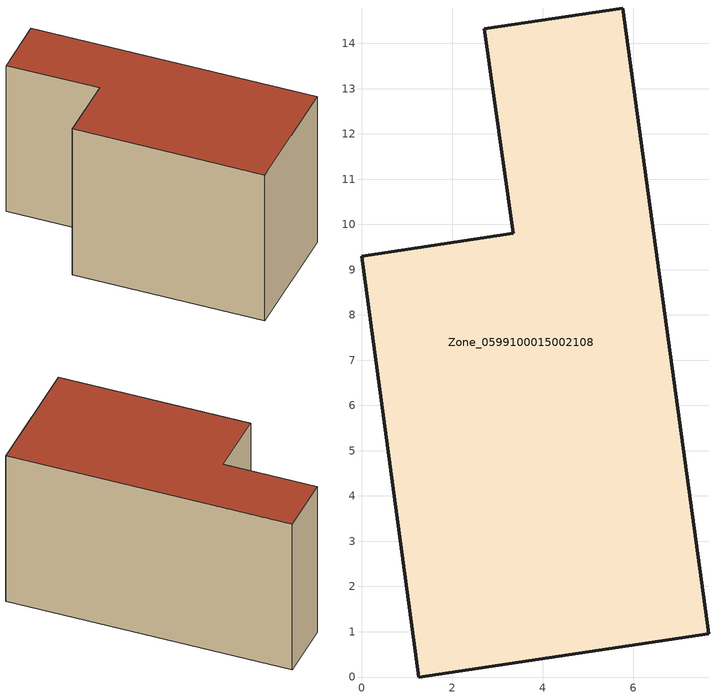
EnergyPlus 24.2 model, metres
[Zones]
Zone_0599100015002108
 floor ground (C_G): 7.67,0.95 1.26,0 0,9.3 3.35,9.8 2.71,14.32 5.77,14.78 z0.72
 wall outside (C_F): 1.26,0 7.67,0.95 5.77,14.78 2.71,14.32 3.35,9.8 0,9.3 1.26,0 z0.72:8.85
 roof outside (C_R): 0,9.3 1.26,0 7.67,0.95 5.77,14.78 2.71,14.32 3.35,9.8 z8.85
[BUILDING]
Pand.0599100015002108: North Axis=0; Terrain=City; Loads Convergence Tolerance Value=0.04; Temperature Convergence Tolerance Value=0.4; Solar Distribution=FullExterior; Maximum Number of Warmup Days=25; Minimum Number of Warmup Days=1
[Site:Location]
Rotterdam.The.Hague.AP_ZH_NLD Design_Conditions: Latitude=51.96; Longitude=4.45; Time Zone=1; Elevation=-4.5
[SITE:GROUNDTEMPERATURE:BUILDINGSURFACE]
18, 18, 18, 18, 18, 18, 18, 18, 18, 18, 18, 18
[MATERIAL] Thermal Absorptance=0.9; Solar Absorptance=0.7; Visible Absorptance=0.7
Name | Roughness | Thickness | Conductivity | Density | Specific Heat
G.TI.1975-1991 | MediumSmooth | 0.15 | 0.288461 | 540 | 1210
F.TI.1975-1991 | Rough | 0.3 | 0.230769 | 1920 | 840
R.TI.1975-1991 | MediumRough | 0.2 | 0.153846 | 1500 | 1000
[CONSTRUCTION]
C_G: G.TI.1975-1991
C_F: F.TI.1975-1991
C_R: R.TI.1975-1991
[ZONE]
Zone_0599100015002108: Type=1; Multiplier=1; Ceiling Height=Autocalculate; Volume=Autocalculate; Floor Area=autocalculate; Part of Total Floor Area=Yes
[ZONEINFILTRATION:DESIGNFLOWRATE]
Infil_Zone_0599100015002108: Zone or ZoneList or Space or SpaceList=Zone_0599100015002108; Schedule=AlwaysOn; Design Flow Rate Calculation Method=Flow/Area; Flow Rate per Floor Area=0.003; Constant Term Coefficient=1; Temperature Term Coefficient=0; Velocity Term Coefficient=0; Velocity Squared Term Coefficient=0
[HVACTEMPLATE:ZONE:IDEALLOADSAIRSYSTEM]
Zone_0599100015002108: Maximum Heating Supply Air Temperature=50; Minimum Cooling Supply Air Temperature=13; Maximum Heating Supply Air Humidity Ratio=0.0156; Minimum Cooling Supply Air Humidity Ratio=0.0077; Heating Limit=NoLimit; Cooling Limit=NoLimit; Dehumidification Control Type=ConstantSensibleHeatRatio; Cooling Sensible Heat Ratio=0.7; Dehumidification Setpoint=60; Humidification Control Type=None; Humidification Setpoint=30; Outdoor Air Method=None; Outdoor Air Flow Rate per Person=0.00944; Outdoor Air Flow Rate per Zone Floor Area=0; Outdoor Air Flow Rate per Zone=0; Demand Controlled Ventilation Type=None; Outdoor Air Economizer Type=NoEconomizer; Heat Recovery Type=None; Sensible Heat Recovery Effectiveness=0.7; Latent Heat Recovery Effectiveness=0.65
[ZONECONTROL:THERMOSTAT]
ThermostatControl_Zone_0599100015002108: Zone or ZoneList=Zone_0599100015002108; Control Type Schedule=DualSetpointControlType; Control 1=Thermostat_Zone_0599100015002108; Temperature Difference Between Cutout And Setpoint=0
[THERMOSTATSETPOINT:DUALSETPOINT]
Thermostat_Zone_0599100015002108: Heating Setpoint Temperature Schedule=HeatingSetpoint_Zone_0599100015002108; Cooling Setpoint Temperature Schedule=CoolingSetpoint_Zone_0599100015002108
[SCHEDULE:COMPACT]
HeatingSetpoint_Zone_0599100015002108: Through: 12/31, For: AllDays, Until: 24:00, 21
CoolingSetpoint_Zone_0599100015002108: Through: 12/31, For: AllDays, Until: 24:00, 24
DualSetpointControlType: Through: 12/31, For: AllDays, Until: 24:00, 4
AlwaysOn: Through: 12/31, For: AllDays, Until: 24:00, 1
